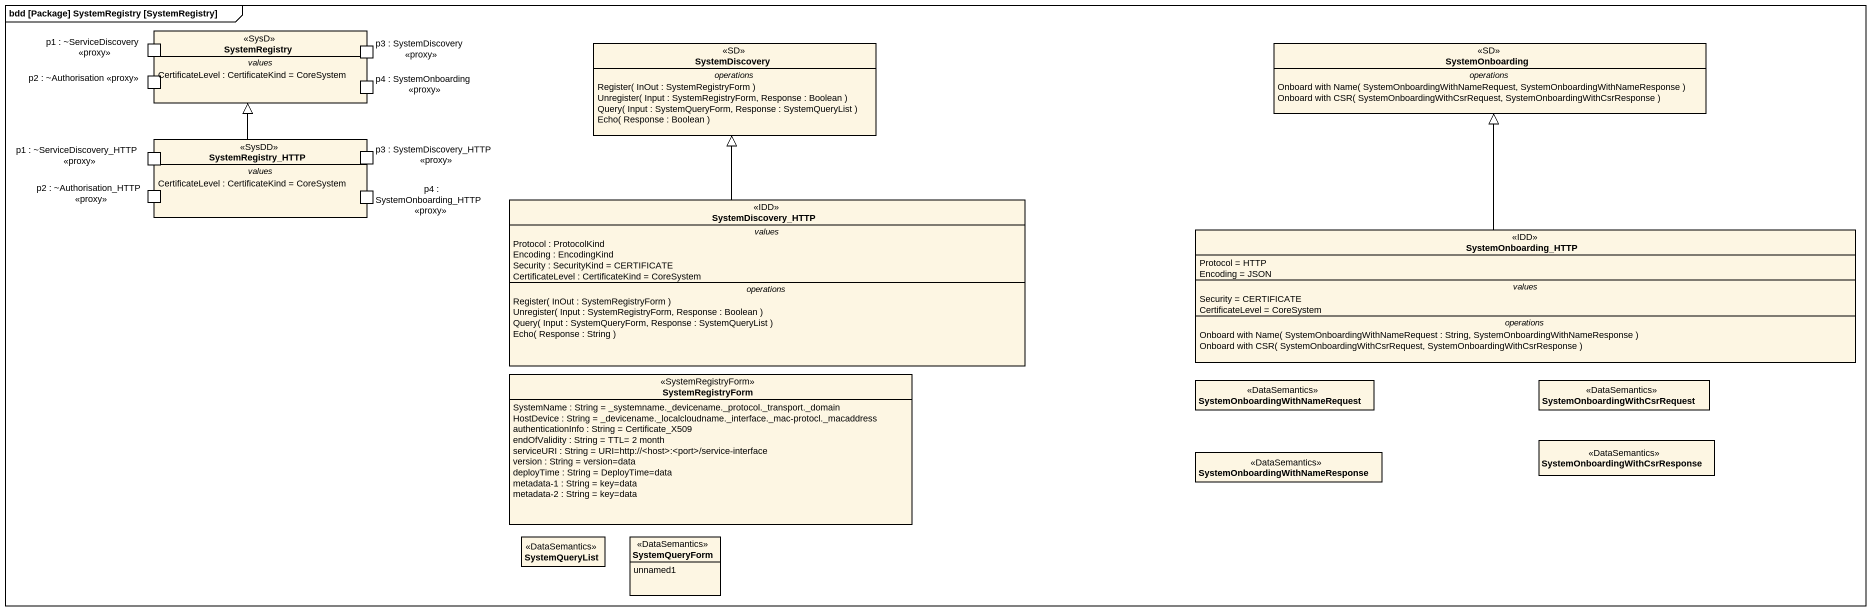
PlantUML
@startuml
mainframe bdd [Package] SystemRegistry [SystemRegistry]
hide circle
hide empty members
class SystemRegistry <<SysD>> {
  -- values --
  CertificateLevel : CertificateKind = CoreSystem
  -- ports --
  p3 : SystemDiscovery <<proxy>>
  p1 : ~ServiceDiscovery <<proxy>>
  p4 : SystemOnboarding <<proxy>>
  p2 : ~Authorisation <<proxy>>
}
class SystemDiscovery <<SD>> {
  -- operations --
  Register( InOut : SystemRegistryForm )
  Unregister( Input : SystemRegistryForm, Response : Boolean )
  Query( Input : SystemQueryForm, Response : SystemQueryList )
  Echo( Response : Boolean )
}
class SystemOnboarding <<SD>> {
  -- operations --
  Onboard with Name( SystemOnboardingWithNameRequest, SystemOnboardingWithNameResponse )
  Onboard with CSR( SystemOnboardingWithCsrRequest, SystemOnboardingWithCsrResponse )
}
class SystemRegistry_HTTP <<SysDD>> {
  -- values --
  CertificateLevel : CertificateKind = CoreSystem
  -- ports --
  p3 : SystemDiscovery_HTTP <<proxy>>
  p1 : ~ServiceDiscovery_HTTP <<proxy>>
  p4 : SystemOnboarding_HTTP <<proxy>>
  p2 : ~Authorisation_HTTP <<proxy>>
}
class SystemDiscovery_HTTP <<IDD>> {
  -- values --
  Protocol : ProtocolKind
  Encoding : EncodingKind
  Security : SecurityKind = CERTIFICATE
  CertificateLevel : CertificateKind = CoreSystem
  -- operations --
  Register( InOut : SystemRegistryForm )
  Unregister( Input : SystemRegistryForm, Response : Boolean )
  Query( Input : SystemQueryForm, Response : SystemQueryList )
  Echo( Response : String )
}
class SystemOnboarding_HTTP <<IDD>> {
  Protocol = HTTP
  Encoding = JSON
  -- values --
  Security = CERTIFICATE
  CertificateLevel = CoreSystem
  -- operations --
  Onboard with Name( SystemOnboardingWithNameRequest : String, SystemOnboardingWithNameResponse )
  Onboard with CSR( SystemOnboardingWithCsrRequest, SystemOnboardingWithCsrResponse )
}
class SystemRegistryForm <<SystemRegistryForm>> {
  SystemName : String = _systemname._devicename._protocol._transport._domain
  HostDevice : String = _devicename._localcloudname._interface._mac-protocl._macaddress
  authenticationInfo : String = Certificate_X509
  endOfValidity : String = TTL= 2 month
  serviceURI : String = URI=http://<host>:<port>/service-interface
  version : String = version=data
  deployTime : String = DeployTime=data
  metadata-1 : String = key=data
  metadata-2 : String = key=data
}
class "SystemOnboardingWithNameRequest" as SystemOnboardingWithNameRequ <<DataSemantics>>
class "SystemOnboardingWithCsrRequest" as SystemOnboardingWithCsrReque <<DataSemantics>>
class "SystemOnboardingWithNameResponse" as SystemOnboardingWithNameResp <<DataSemantics>>
class "SystemOnboardingWithCsrResponse" as SystemOnboardingWithCsrRespo <<DataSemantics>>
class SystemQueryList <<DataSemantics>>
class SystemQueryForm <<DataSemantics>> {
  unnamed1
}
SystemRegistry_HTTP -up-|> SystemRegistry
SystemDiscovery_HTTP -up-|> SystemDiscovery
SystemOnboarding_HTTP -up-|> SystemOnboarding
@enduml
